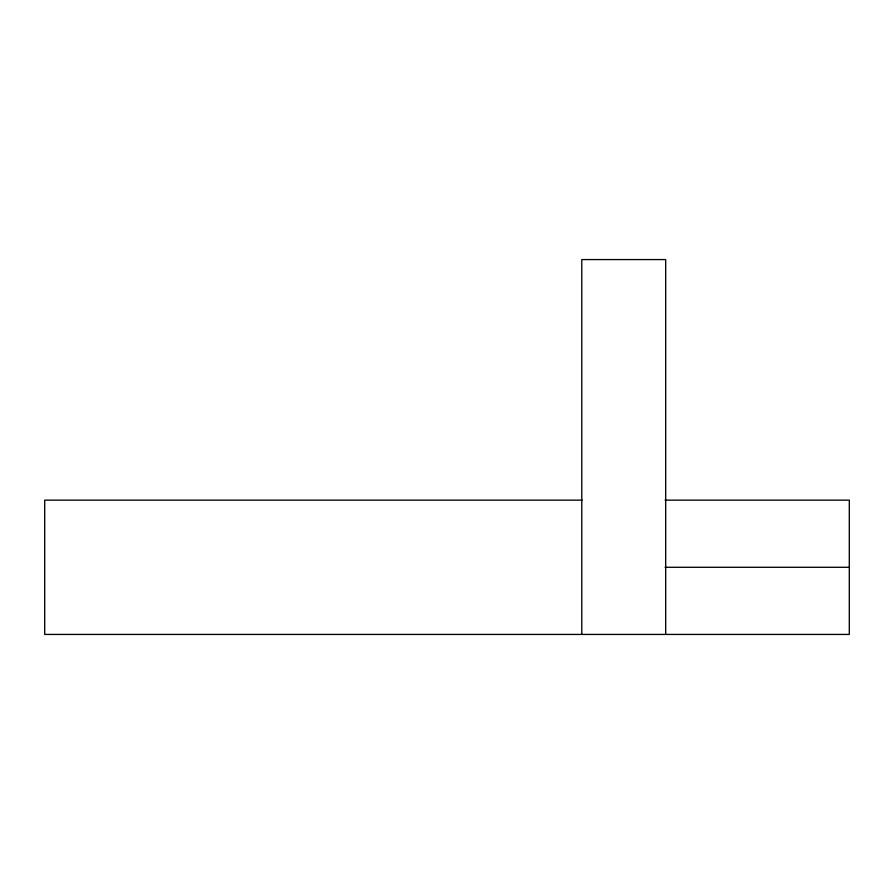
<?xml version="1.0" encoding="UTF-8"?>
<svg xmlns="http://www.w3.org/2000/svg" width="894" height="894" viewBox="0 0 894 894"><rect width="100%" height="100%" fill="white"/><g stroke="black" fill="none" stroke-linecap="round" stroke-linejoin="round"><path stroke-width="1.34" d="M582.117 500.148L44.7 500.148L44.7 634.427L849.3 634.427L849.3 500.148L665.058 500.148M665.058 567.288L849.3 567.288M665.695 634.427L665.695 259.573L581.782 259.573L581.782 634.427"/></g></svg>
